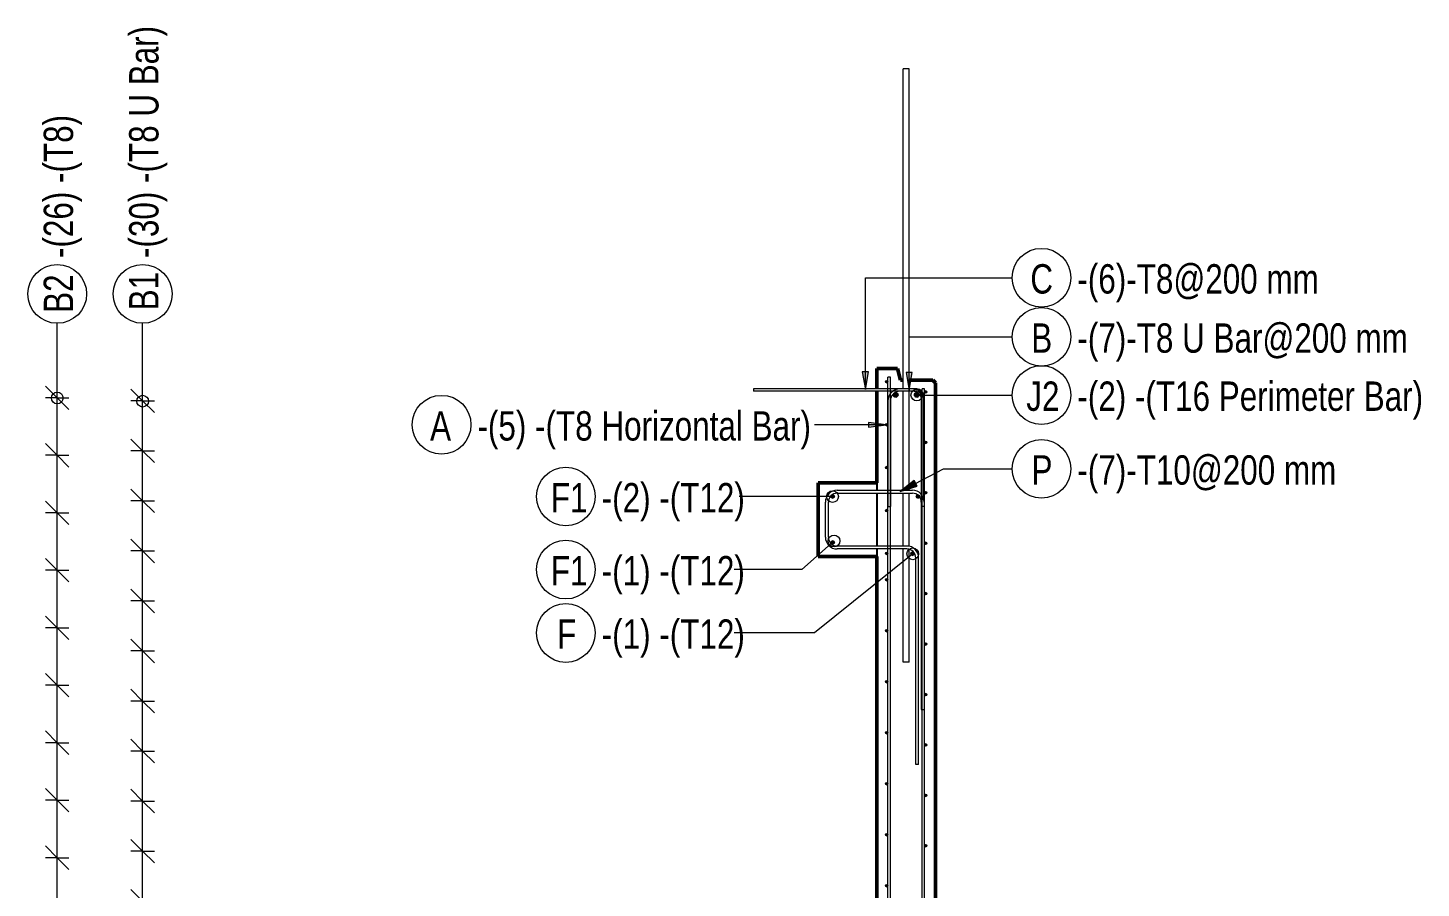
# Model space of a CAD drawing. Header units: millimetres. Extents: x 12473 to 23610, y -3081 to 6044.
# Drawn here: x 18561 to 23305, y 1930 to 4860 of the extents above; entities that cross this region are included whole.
import ezdxf

# ---------------------------------------------------------------- set-up
doc = ezdxf.new("R2010")
doc.units = ezdxf.units.MM
for name, color, linetype, lineweight in [('A-ANNO-DIMS', 211, 'Continuous', 9), ('A-ANNO-DIMS-40', 211, 'Continuous', 9), ('A-WALL', 113, 'Continuous', 25), ('S-BEAM', 12, 'Continuous', 18), ('S-RBAR', 171, 'Continuous', 18), ('S-RBAR-IDEN', 171, 'Continuous', 9)]:
    doc.layers.add(name, color=color, linetype=linetype, lineweight=lineweight)
doc.styles.add('Nirmala UI Semilight', font='NirmalaS.ttf', dxfattribs={"width": 0.8, "height": 100})
doc.dimstyles.new('Arrow_Filled_-_2_5_NI_UI', dxfattribs={"dimscale": 304.8, "dimtxt": 104.736395, "dimasz": 0.262467, "dimexe": 0.131234, "dimexo": 0.0625, "dimgap": 0.131234, "dimtad": 1, "dimdec": 0, "dimzin": 0, "dimdsep": 46, "dimtxsty": 'Nirmala UI Semilight', "dimblk1": 'OBLIQUE', "dimblk2": 'OBLIQUE', "dimsah": 1, "dimcen": 0.09, "dimazin": 0, "dimtfac": 1, "dimtdec": 4, "dimtix": 1, "dimtmove": 0, "dimatfit": 3, "dimfxl": 0.131234, "dimfxlon": 1, "dimtvp": 1, "dimtolj": 1, "dimtzin": 0, "dimarcsym": 2})

# ---------------------------------------------------------------- blocks, each defined once
blk = doc.blocks.new('DIMBLOCK98-Elevation Front 1')
at = {"layer": 'A-ANNO-DIMS-40'}
for p, q in [((18660.9, 2033.6), (18620.9, 2073.6)), ((18660.9, 2033.6), (18620.9, 2033.6)), ((18660.9, 1837.8), (18660.9, 2033.6)), ((18660.9, 2033.6), (18700.9, 1993.6)), ((18660.9, 2033.6), (18700.9, 2033.6)), ((18660.9, 1837.8), (18620.9, 1877.8)), ((18660.9, 1837.8), (18620.9, 1837.8)), ((18660.9, 1837.8), (18700.9, 1797.8)), ((18660.9, 1837.8), (18700.9, 1837.8))]:
    blk.add_line(p, q, dxfattribs=at)
blk = doc.blocks.new('_Oblique')
at = {"color": 0, "linetype": 'ByBlock', "lineweight": -2}
blk.add_line((-0.5, -0.5), (0.5, 0.5), dxfattribs=at)
blk = doc.blocks.new('DIMBLOCK99-Elevation Front 1')
at = {"layer": 'A-ANNO-DIMS-40'}
for p, q in [((18660.9, 2229.4), (18620.9, 2269.4)), ((18660.9, 2229.4), (18620.9, 2229.4)), ((18660.9, 2033.6), (18660.9, 2229.4)), ((18660.9, 2229.4), (18700.9, 2189.4)), ((18660.9, 2229.4), (18700.9, 2229.4)), ((18660.9, 2033.6), (18620.9, 2073.6)), ((18660.9, 2033.6), (18620.9, 2033.6)), ((18660.9, 2033.6), (18700.9, 1993.6)), ((18660.9, 2033.6), (18700.9, 2033.6))]:
    blk.add_line(p, q, dxfattribs=at)
blk = doc.blocks.new('DIMBLOCK100-Elevation Front 1')
at = {"layer": 'A-ANNO-DIMS-40'}
for p, q in [((18660.9, 2425.2), (18620.9, 2465.2)), ((18660.9, 2425.2), (18620.9, 2425.2)), ((18660.9, 2229.4), (18660.9, 2425.2)), ((18660.9, 2425.2), (18700.9, 2385.2)), ((18660.9, 2425.2), (18700.9, 2425.2)), ((18660.9, 2229.4), (18620.9, 2269.4)), ((18660.9, 2229.4), (18620.9, 2229.4)), ((18660.9, 2229.4), (18700.9, 2189.4)), ((18660.9, 2229.4), (18700.9, 2229.4))]:
    blk.add_line(p, q, dxfattribs=at)
blk = doc.blocks.new('DIMBLOCK101-Elevation Front 1')
at = {"layer": 'A-ANNO-DIMS-40'}
for p, q in [((18660.9, 2621), (18620.9, 2661)), ((18660.9, 2621), (18620.9, 2621)), ((18660.9, 2425.2), (18660.9, 2621)), ((18660.9, 2621), (18700.9, 2581)), ((18660.9, 2621), (18700.9, 2621)), ((18660.9, 2425.2), (18620.9, 2465.2)), ((18660.9, 2425.2), (18620.9, 2425.2)), ((18660.9, 2425.2), (18700.9, 2385.2)), ((18660.9, 2425.2), (18700.9, 2425.2))]:
    blk.add_line(p, q, dxfattribs=at)
blk = doc.blocks.new('DIMBLOCK102-Elevation Front 1')
at = {"layer": 'A-ANNO-DIMS-40'}
for p, q in [((18660.9, 2816.8), (18620.9, 2856.8)), ((18660.9, 2816.8), (18620.9, 2816.8)), ((18660.9, 2621), (18660.9, 2816.8)), ((18660.9, 2816.8), (18700.9, 2776.8)), ((18660.9, 2816.8), (18700.9, 2816.8)), ((18660.9, 2621), (18620.9, 2661)), ((18660.9, 2621), (18620.9, 2621)), ((18660.9, 2621), (18700.9, 2581)), ((18660.9, 2621), (18700.9, 2621))]:
    blk.add_line(p, q, dxfattribs=at)
blk = doc.blocks.new('DIMBLOCK103-Elevation Front 1')
at = {"layer": 'A-ANNO-DIMS-40'}
for p, q in [((18660.9, 3012.6), (18620.9, 3052.6)), ((18660.9, 3012.6), (18620.9, 3012.6)), ((18660.9, 2816.8), (18660.9, 3012.6)), ((18660.9, 3012.6), (18700.9, 2972.6)), ((18660.9, 3012.6), (18700.9, 3012.6)), ((18660.9, 2816.8), (18620.9, 2856.8)), ((18660.9, 2816.8), (18620.9, 2816.8)), ((18660.9, 2816.8), (18700.9, 2776.8)), ((18660.9, 2816.8), (18700.9, 2816.8))]:
    blk.add_line(p, q, dxfattribs=at)
blk = doc.blocks.new('DIMBLOCK104-Elevation Front 1')
at = {"layer": 'A-ANNO-DIMS-40'}
for p, q in [((18660.9, 3208.4), (18620.9, 3248.4)), ((18660.9, 3208.4), (18620.9, 3208.4)), ((18660.9, 3012.6), (18660.9, 3208.4)), ((18660.9, 3208.4), (18700.9, 3168.4)), ((18660.9, 3208.4), (18700.9, 3208.4)), ((18660.9, 3012.6), (18620.9, 3052.6)), ((18660.9, 3012.6), (18620.9, 3012.6)), ((18660.9, 3012.6), (18700.9, 2972.6)), ((18660.9, 3012.6), (18700.9, 3012.6))]:
    blk.add_line(p, q, dxfattribs=at)
blk = doc.blocks.new('DIMBLOCK105-Elevation Front 1')
at = {"layer": 'A-ANNO-DIMS-40'}
for p, q in [((18660.9, 3404.2), (18620.9, 3444.2)), ((18660.9, 3404.2), (18620.9, 3404.2)), ((18660.9, 3208.4), (18660.9, 3404.2)), ((18660.9, 3404.2), (18700.9, 3364.2)), ((18660.9, 3404.2), (18700.9, 3404.2)), ((18660.9, 3208.4), (18620.9, 3248.4)), ((18660.9, 3208.4), (18620.9, 3208.4)), ((18660.9, 3208.4), (18700.9, 3168.4)), ((18660.9, 3208.4), (18700.9, 3208.4))]:
    blk.add_line(p, q, dxfattribs=at)
blk = doc.blocks.new('DIMBLOCK106-Elevation Front 1')
at = {"layer": 'A-ANNO-DIMS-40'}
for p, q in [((18660.9, 3600), (18620.9, 3640)), ((18660.9, 3600), (18620.9, 3600)), ((18660.9, 3404.2), (18660.9, 3600)), ((18660.9, 3600), (18700.9, 3560)), ((18660.9, 3600), (18700.9, 3600)), ((18660.9, 3404.2), (18620.9, 3444.2)), ((18660.9, 3404.2), (18620.9, 3404.2)), ((18660.9, 3404.2), (18700.9, 3364.2)), ((18660.9, 3404.2), (18700.9, 3404.2))]:
    blk.add_line(p, q, dxfattribs=at)
blk = doc.blocks.new('DIMBLOCK107-Elevation Front 1')
at = {"layer": 'A-ANNO-DIMS-40'}
for p, q in [((18660.9, 3600), (18620.9, 3640)), ((18660.9, 3600), (18620.9, 3600)), ((18660.9, -1295), (18660.9, 3600)), ((18660.9, 3404.2), (18660.9, 3600)), ((18660.9, 3600), (18700.9, 3560)), ((18660.9, 3600), (18700.9, 3600)), ((18660.9, 3404.2), (18620.9, 3444.2)), ((18660.9, 3404.2), (18620.9, 3404.2)), ((18660.9, 3208.4), (18660.9, 3404.2)), ((18660.9, 3404.2), (18700.9, 3364.2)), ((18660.9, 3404.2), (18700.9, 3404.2)), ((18660.9, 3208.4), (18620.9, 3248.4)), ((18660.9, 3208.4), (18620.9, 3208.4)), ((18660.9, 3012.6), (18660.9, 3208.4)), ((18660.9, 3208.4), (18700.9, 3168.4)), ((18660.9, 3208.4), (18700.9, 3208.4)), ((18660.9, 3012.6), (18620.9, 3052.6)), ((18660.9, 3012.6), (18620.9, 3012.6)), ((18660.9, 2816.8), (18660.9, 3012.6)), ((18660.9, 3012.6), (18700.9, 2972.6)), ((18660.9, 3012.6), (18700.9, 3012.6)), ((18660.9, 2816.8), (18620.9, 2856.8)), ((18660.9, 2816.8), (18620.9, 2816.8)), ((18660.9, 2621), (18660.9, 2816.8)), ((18660.9, 2816.8), (18700.9, 2776.8)), ((18660.9, 2816.8), (18700.9, 2816.8)), ((18660.9, 2621), (18620.9, 2661)), ((18660.9, 2621), (18620.9, 2621)), ((18660.9, 2425.2), (18660.9, 2621)), ((18660.9, 2621), (18700.9, 2581)), ((18660.9, 2621), (18700.9, 2621)), ((18660.9, 2425.2), (18620.9, 2465.2)), ((18660.9, 2425.2), (18620.9, 2425.2)), ((18660.9, 2229.4), (18660.9, 2425.2)), ((18660.9, 2425.2), (18700.9, 2385.2)), ((18660.9, 2425.2), (18700.9, 2425.2)), ((18660.9, 2229.4), (18620.9, 2269.4)), ((18660.9, 2229.4), (18620.9, 2229.4)), ((18660.9, 2033.6), (18660.9, 2229.4)), ((18660.9, 2229.4), (18700.9, 2189.4)), ((18660.9, 2229.4), (18700.9, 2229.4)), ((18660.9, 2033.6), (18620.9, 2073.6)), ((18660.9, 2033.6), (18620.9, 2033.6)), ((18660.9, 1837.8), (18660.9, 2033.6)), ((18660.9, 2033.6), (18700.9, 1993.6)), ((18660.9, 2033.6), (18700.9, 2033.6)), ((18660.9, 1837.8), (18620.9, 1877.8)), ((18660.9, 1837.8), (18620.9, 1837.8)), ((18660.9, 1642), (18660.9, 1837.8)), ((18660.9, 1837.8), (18700.9, 1797.8)), ((18660.9, 1837.8), (18700.9, 1837.8)), ((18660.9, 1642), (18620.9, 1682)), ((18660.9, 1642), (18620.9, 1642)), ((18660.9, 1446.2), (18660.9, 1642)), ((18660.9, 1642), (18700.9, 1602)), ((18660.9, 1642), (18700.9, 1642)), ((18660.9, 1446.2), (18620.9, 1486.2)), ((18660.9, 1446.2), (18620.9, 1446.2)), ((18660.9, 1250.4), (18660.9, 1446.2)), ((18660.9, 1446.2), (18700.9, 1406.2)), ((18660.9, 1446.2), (18700.9, 1446.2)), ((18660.9, 1250.4), (18620.9, 1290.4)), ((18660.9, 1250.4), (18620.9, 1250.4)), ((18660.9, 1054.6), (18660.9, 1250.4)), ((18660.9, 1250.4), (18700.9, 1210.4)), ((18660.9, 1250.4), (18700.9, 1250.4)), ((18660.9, 1054.6), (18620.9, 1094.6)), ((18660.9, 1054.6), (18620.9, 1054.6)), ((18660.9, 858.8), (18660.9, 1054.6)), ((18660.9, 1054.6), (18700.9, 1014.6)), ((18660.9, 1054.6), (18700.9, 1054.6)), ((18660.9, 858.8), (18620.9, 898.8)), ((18660.9, 858.8), (18620.9, 858.8)), ((18660.9, 663), (18660.9, 858.8)), ((18660.9, 858.8), (18700.9, 818.8)), ((18660.9, 858.8), (18700.9, 858.8)), ((18660.9, 663), (18620.9, 703)), ((18660.9, 663), (18620.9, 663)), ((18660.9, 467.2), (18660.9, 663)), ((18660.9, 663), (18700.9, 623)), ((18660.9, 663), (18700.9, 663)), ((18660.9, 467.2), (18620.9, 507.2)), ((18660.9, 467.2), (18620.9, 467.2)), ((18660.9, 271.4), (18660.9, 467.2)), ((18660.9, 467.2), (18700.9, 427.2)), ((18660.9, 467.2), (18700.9, 467.2)), ((18660.9, 271.4), (18620.9, 311.4)), ((18660.9, 271.4), (18620.9, 271.4)), ((18660.9, 75.6), (18660.9, 271.4)), ((18660.9, 271.4), (18700.9, 231.4)), ((18660.9, 271.4), (18700.9, 271.4)), ((18660.9, 75.6), (18620.9, 115.6)), ((18660.9, 75.6), (18620.9, 75.6)), ((18660.9, -120.2), (18660.9, 75.6)), ((18660.9, 75.6), (18700.9, 35.6)), ((18660.9, 75.6), (18700.9, 75.6)), ((18660.9, -120.2), (18620.9, -80.2)), ((18660.9, -120.2), (18620.9, -120.2)), ((18660.9, -316), (18660.9, -120.2)), ((18660.9, -120.2), (18700.9, -160.2)), ((18660.9, -120.2), (18700.9, -120.2)), ((18660.9, -316), (18620.9, -276)), ((18660.9, -316), (18620.9, -316)), ((18660.9, -511.8), (18660.9, -316)), ((18660.9, -316), (18700.9, -356)), ((18660.9, -316), (18700.9, -316)), ((18660.9, -511.8), (18620.9, -471.8)), ((18660.9, -511.8), (18620.9, -511.8)), ((18660.9, -707.6), (18660.9, -511.8)), ((18660.9, -511.8), (18700.9, -551.8)), ((18660.9, -511.8), (18700.9, -511.8)), ((18660.9, -707.6), (18620.9, -667.6)), ((18660.9, -707.6), (18620.9, -707.6)), ((18660.9, -903.4), (18660.9, -707.6)), ((18660.9, -707.6), (18700.9, -747.6)), ((18660.9, -707.6), (18700.9, -707.6)), ((18660.9, -903.4), (18620.9, -863.4)), ((18660.9, -903.4), (18620.9, -903.4)), ((18660.9, -1099.2), (18660.9, -903.4)), ((18660.9, -903.4), (18700.9, -943.4)), ((18660.9, -903.4), (18700.9, -903.4)), ((18660.9, -1099.2), (18620.9, -1059.2)), ((18660.9, -1099.2), (18620.9, -1099.2)), ((18660.9, -1295), (18660.9, -1099.2)), ((18660.9, -1099.2), (18700.9, -1139.2)), ((18660.9, -1099.2), (18700.9, -1099.2)), ((18660.9, -1295), (18620.9, -1255)), ((18660.9, -1295), (18620.9, -1295)), ((18660.9, -1295), (18700.9, -1335)), ((18660.9, -1295), (18700.9, -1295))]:
    blk.add_line(p, q, dxfattribs=at)
blk = doc.blocks.new('_None')
blk = doc.blocks.new('M_Rebar Tag_rfa MARK - DOT 1 MM-794228-Elevation Front 1')
at = {"layer": 'S-RBAR-IDEN'}
blk.add_circle((18335.3, -2981), 100, dxfattribs=at)
blk = doc.blocks.new('DIMBLOCK127-Elevation Front 1')
at = {"layer": 'A-ANNO-DIMS-40'}
for p, q in [((18951.8, 2056.2), (18911.8, 2096.2)), ((18951.8, 2056.2), (18911.8, 2056.2)), ((18951.8, 1885.8), (18951.8, 2056.2)), ((18951.8, 2056.2), (18991.8, 2016.2)), ((18951.8, 2056.2), (18991.8, 2056.2)), ((18951.8, 1885.8), (18911.8, 1925.8)), ((18951.8, 1885.8), (18911.8, 1885.8)), ((18951.8, 1885.8), (18991.8, 1845.8)), ((18951.8, 1885.8), (18991.8, 1885.8))]:
    blk.add_line(p, q, dxfattribs=at)
blk = doc.blocks.new('DIMBLOCK128-Elevation Front 1')
at = {"layer": 'A-ANNO-DIMS-40'}
for p, q in [((18951.8, 2226.6), (18911.8, 2266.6)), ((18951.8, 2226.6), (18911.8, 2226.6)), ((18951.8, 2056.2), (18951.8, 2226.6)), ((18951.8, 2226.6), (18991.8, 2186.6)), ((18951.8, 2226.6), (18991.8, 2226.6)), ((18951.8, 2056.2), (18911.8, 2096.2)), ((18951.8, 2056.2), (18911.8, 2056.2)), ((18951.8, 2056.2), (18991.8, 2016.2)), ((18951.8, 2056.2), (18991.8, 2056.2))]:
    blk.add_line(p, q, dxfattribs=at)
blk = doc.blocks.new('DIMBLOCK129-Elevation Front 1')
at = {"layer": 'A-ANNO-DIMS-40'}
for p, q in [((18951.8, 2397), (18911.8, 2437)), ((18951.8, 2397), (18911.8, 2397)), ((18951.8, 2226.6), (18951.8, 2397)), ((18951.8, 2397), (18991.8, 2357)), ((18951.8, 2397), (18991.8, 2397)), ((18951.8, 2226.6), (18911.8, 2266.6)), ((18951.8, 2226.6), (18911.8, 2226.6)), ((18951.8, 2226.6), (18991.8, 2186.6)), ((18951.8, 2226.6), (18991.8, 2226.6))]:
    blk.add_line(p, q, dxfattribs=at)
blk = doc.blocks.new('DIMBLOCK130-Elevation Front 1')
at = {"layer": 'A-ANNO-DIMS-40'}
for p, q in [((18951.8, 2567.3), (18911.8, 2607.3)), ((18951.8, 2567.3), (18911.8, 2567.3)), ((18951.8, 2397), (18951.8, 2567.3)), ((18951.8, 2567.3), (18991.8, 2527.3)), ((18951.8, 2567.3), (18991.8, 2567.3)), ((18951.8, 2397), (18911.8, 2437)), ((18951.8, 2397), (18911.8, 2397)), ((18951.8, 2397), (18991.8, 2357)), ((18951.8, 2397), (18991.8, 2397))]:
    blk.add_line(p, q, dxfattribs=at)
blk = doc.blocks.new('DIMBLOCK131-Elevation Front 1')
at = {"layer": 'A-ANNO-DIMS-40'}
for p, q in [((18951.8, 2737.7), (18911.8, 2777.7)), ((18951.8, 2737.7), (18911.8, 2737.7)), ((18951.8, 2567.3), (18951.8, 2737.7)), ((18951.8, 2737.7), (18991.8, 2697.7)), ((18951.8, 2737.7), (18991.8, 2737.7)), ((18951.8, 2567.3), (18911.8, 2607.3)), ((18951.8, 2567.3), (18911.8, 2567.3)), ((18951.8, 2567.3), (18991.8, 2527.3)), ((18951.8, 2567.3), (18991.8, 2567.3))]:
    blk.add_line(p, q, dxfattribs=at)
blk = doc.blocks.new('DIMBLOCK132-Elevation Front 1')
at = {"layer": 'A-ANNO-DIMS-40'}
for p, q in [((18951.8, 2908.1), (18911.8, 2948.1)), ((18951.8, 2908.1), (18911.8, 2908.1)), ((18951.8, 2737.7), (18951.8, 2908.1)), ((18951.8, 2908.1), (18991.8, 2868.1)), ((18951.8, 2908.1), (18991.8, 2908.1)), ((18951.8, 2737.7), (18911.8, 2777.7)), ((18951.8, 2737.7), (18911.8, 2737.7)), ((18951.8, 2737.7), (18991.8, 2697.7)), ((18951.8, 2737.7), (18991.8, 2737.7))]:
    blk.add_line(p, q, dxfattribs=at)
blk = doc.blocks.new('DIMBLOCK133-Elevation Front 1')
at = {"layer": 'A-ANNO-DIMS-40'}
for p, q in [((18951.8, 3078.4), (18911.8, 3118.4)), ((18951.8, 3078.4), (18911.8, 3078.4)), ((18951.8, 2908.1), (18951.8, 3078.4)), ((18951.8, 3078.4), (18991.8, 3038.4)), ((18951.8, 3078.4), (18991.8, 3078.4)), ((18951.8, 2908.1), (18911.8, 2948.1)), ((18951.8, 2908.1), (18911.8, 2908.1)), ((18951.8, 2908.1), (18991.8, 2868.1)), ((18951.8, 2908.1), (18991.8, 2908.1))]:
    blk.add_line(p, q, dxfattribs=at)
blk = doc.blocks.new('DIMBLOCK134-Elevation Front 1')
at = {"layer": 'A-ANNO-DIMS-40'}
for p, q in [((18951.8, 3248.8), (18911.8, 3288.8)), ((18951.8, 3248.8), (18911.8, 3248.8)), ((18951.8, 3078.4), (18951.8, 3248.8)), ((18951.8, 3248.8), (18991.8, 3208.8)), ((18951.8, 3248.8), (18991.8, 3248.8)), ((18951.8, 3078.4), (18911.8, 3118.4)), ((18951.8, 3078.4), (18911.8, 3078.4)), ((18951.8, 3078.4), (18991.8, 3038.4)), ((18951.8, 3078.4), (18991.8, 3078.4))]:
    blk.add_line(p, q, dxfattribs=at)
blk = doc.blocks.new('DIMBLOCK135-Elevation Front 1')
at = {"layer": 'A-ANNO-DIMS-40'}
for p, q in [((18951.8, 3419.2), (18911.8, 3459.2)), ((18951.8, 3419.2), (18911.8, 3419.2)), ((18951.8, 3248.8), (18951.8, 3419.2)), ((18951.8, 3419.2), (18991.8, 3379.2)), ((18951.8, 3419.2), (18991.8, 3419.2)), ((18951.8, 3248.8), (18911.8, 3288.8)), ((18951.8, 3248.8), (18911.8, 3248.8)), ((18951.8, 3248.8), (18991.8, 3208.8)), ((18951.8, 3248.8), (18991.8, 3248.8))]:
    blk.add_line(p, q, dxfattribs=at)
blk = doc.blocks.new('DIMBLOCK136-Elevation Front 1')
at = {"layer": 'A-ANNO-DIMS-40'}
for p, q in [((18951.8, 3589.6), (18911.8, 3629.6)), ((18951.8, 3589.6), (18911.8, 3589.6)), ((18951.8, 3419.2), (18951.8, 3589.6)), ((18951.8, 3589.6), (18991.8, 3549.6)), ((18951.8, 3589.6), (18991.8, 3589.6)), ((18951.8, 3419.2), (18911.8, 3459.2)), ((18951.8, 3419.2), (18911.8, 3419.2)), ((18951.8, 3419.2), (18991.8, 3379.2)), ((18951.8, 3419.2), (18991.8, 3419.2))]:
    blk.add_line(p, q, dxfattribs=at)
blk = doc.blocks.new('DIMBLOCK137-Elevation Front 1')
at = {"layer": 'A-ANNO-DIMS-40'}
for p, q in [((18951.8, 3589.6), (18911.8, 3629.6)), ((18951.8, 3589.6), (18911.8, 3589.6)), ((18951.8, -1351.2), (18951.8, 3589.6)), ((18951.8, 3419.2), (18951.8, 3589.6)), ((18951.8, 3589.6), (18991.8, 3549.6)), ((18951.8, 3589.6), (18991.8, 3589.6)), ((18951.8, 3419.2), (18911.8, 3459.2)), ((18951.8, 3419.2), (18911.8, 3419.2)), ((18951.8, 3248.8), (18951.8, 3419.2)), ((18951.8, 3419.2), (18991.8, 3379.2)), ((18951.8, 3419.2), (18991.8, 3419.2)), ((18951.8, 3248.8), (18911.8, 3288.8)), ((18951.8, 3248.8), (18911.8, 3248.8)), ((18951.8, 3078.4), (18951.8, 3248.8)), ((18951.8, 3248.8), (18991.8, 3208.8)), ((18951.8, 3248.8), (18991.8, 3248.8)), ((18951.8, 3078.4), (18911.8, 3118.4)), ((18951.8, 3078.4), (18911.8, 3078.4)), ((18951.8, 2908.1), (18951.8, 3078.4)), ((18951.8, 3078.4), (18991.8, 3038.4)), ((18951.8, 3078.4), (18991.8, 3078.4)), ((18951.8, 2908.1), (18911.8, 2948.1)), ((18951.8, 2908.1), (18911.8, 2908.1)), ((18951.8, 2737.7), (18951.8, 2908.1)), ((18951.8, 2908.1), (18991.8, 2868.1)), ((18951.8, 2908.1), (18991.8, 2908.1)), ((18951.8, 2737.7), (18911.8, 2777.7)), ((18951.8, 2737.7), (18911.8, 2737.7)), ((18951.8, 2567.3), (18951.8, 2737.7)), ((18951.8, 2737.7), (18991.8, 2697.7)), ((18951.8, 2737.7), (18991.8, 2737.7)), ((18951.8, 2567.3), (18911.8, 2607.3)), ((18951.8, 2567.3), (18911.8, 2567.3)), ((18951.8, 2397), (18951.8, 2567.3)), ((18951.8, 2567.3), (18991.8, 2527.3)), ((18951.8, 2567.3), (18991.8, 2567.3)), ((18951.8, 2397), (18911.8, 2437)), ((18951.8, 2397), (18911.8, 2397)), ((18951.8, 2226.6), (18951.8, 2397)), ((18951.8, 2397), (18991.8, 2357)), ((18951.8, 2397), (18991.8, 2397)), ((18951.8, 2226.6), (18911.8, 2266.6)), ((18951.8, 2226.6), (18911.8, 2226.6)), ((18951.8, 2056.2), (18951.8, 2226.6)), ((18951.8, 2226.6), (18991.8, 2186.6)), ((18951.8, 2226.6), (18991.8, 2226.6)), ((18951.8, 2056.2), (18911.8, 2096.2)), ((18951.8, 2056.2), (18911.8, 2056.2)), ((18951.8, 1885.8), (18951.8, 2056.2)), ((18951.8, 2056.2), (18991.8, 2016.2)), ((18951.8, 2056.2), (18991.8, 2056.2)), ((18951.8, 1885.8), (18911.8, 1925.8)), ((18951.8, 1885.8), (18911.8, 1885.8)), ((18951.8, 1715.5), (18951.8, 1885.8)), ((18951.8, 1885.8), (18991.8, 1845.8)), ((18951.8, 1885.8), (18991.8, 1885.8)), ((18951.8, 1715.5), (18911.8, 1755.5)), ((18951.8, 1715.5), (18911.8, 1715.5)), ((18951.8, 1545.1), (18951.8, 1715.5)), ((18951.8, 1715.5), (18991.8, 1675.5)), ((18951.8, 1715.5), (18991.8, 1715.5)), ((18951.8, 1545.1), (18911.8, 1585.1)), ((18951.8, 1545.1), (18911.8, 1545.1)), ((18951.8, 1374.7), (18951.8, 1545.1)), ((18951.8, 1545.1), (18991.8, 1505.1)), ((18951.8, 1545.1), (18991.8, 1545.1)), ((18951.8, 1374.7), (18911.8, 1414.7)), ((18951.8, 1374.7), (18911.8, 1374.7)), ((18951.8, 1204.4), (18951.8, 1374.7)), ((18951.8, 1374.7), (18991.8, 1334.7)), ((18951.8, 1374.7), (18991.8, 1374.7)), ((18951.8, 1204.4), (18911.8, 1244.4)), ((18951.8, 1204.4), (18911.8, 1204.4)), ((18951.8, 1034), (18951.8, 1204.4)), ((18951.8, 1204.4), (18991.8, 1164.4)), ((18951.8, 1204.4), (18991.8, 1204.4)), ((18951.8, 1034), (18911.8, 1074)), ((18951.8, 1034), (18911.8, 1034)), ((18951.8, 863.6), (18951.8, 1034)), ((18951.8, 1034), (18991.8, 994)), ((18951.8, 1034), (18991.8, 1034)), ((18951.8, 863.6), (18911.8, 903.6)), ((18951.8, 863.6), (18911.8, 863.6)), ((18951.8, 693.2), (18951.8, 863.6)), ((18951.8, 863.6), (18991.8, 823.6)), ((18951.8, 863.6), (18991.8, 863.6)), ((18951.8, 693.2), (18911.8, 733.2)), ((18951.8, 693.2), (18911.8, 693.2)), ((18951.8, 522.9), (18951.8, 693.2)), ((18951.8, 693.2), (18991.8, 653.2)), ((18951.8, 693.2), (18991.8, 693.2)), ((18951.8, 522.9), (18911.8, 562.9)), ((18951.8, 522.9), (18911.8, 522.9)), ((18951.8, 352.5), (18951.8, 522.9)), ((18951.8, 522.9), (18991.8, 482.9)), ((18951.8, 522.9), (18991.8, 522.9)), ((18951.8, 352.5), (18911.8, 392.5)), ((18951.8, 352.5), (18911.8, 352.5)), ((18951.8, 182.1), (18951.8, 352.5)), ((18951.8, 352.5), (18991.8, 312.5)), ((18951.8, 352.5), (18991.8, 352.5)), ((18951.8, 182.1), (18911.8, 222.1)), ((18951.8, 182.1), (18911.8, 182.1)), ((18951.8, 11.8), (18951.8, 182.1)), ((18951.8, 182.1), (18991.8, 142.1)), ((18951.8, 182.1), (18991.8, 182.1)), ((18951.8, 11.8), (18911.8, 51.8)), ((18951.8, 11.8), (18911.8, 11.8)), ((18951.8, -158.6), (18951.8, 11.8)), ((18951.8, 11.8), (18991.8, -28.2)), ((18951.8, 11.8), (18991.8, 11.8)), ((18951.8, -158.6), (18911.8, -118.6)), ((18951.8, -158.6), (18911.8, -158.6)), ((18951.8, -329), (18951.8, -158.6)), ((18951.8, -158.6), (18991.8, -198.6)), ((18951.8, -158.6), (18991.8, -158.6)), ((18951.8, -329), (18911.8, -289)), ((18951.8, -329), (18911.8, -329)), ((18951.8, -499.4), (18951.8, -329)), ((18951.8, -329), (18991.8, -369)), ((18951.8, -329), (18991.8, -329)), ((18951.8, -499.4), (18911.8, -459.4)), ((18951.8, -499.4), (18911.8, -499.4)), ((18951.8, -669.7), (18951.8, -499.4)), ((18951.8, -499.4), (18991.8, -539.4)), ((18951.8, -499.4), (18991.8, -499.4)), ((18951.8, -669.7), (18911.8, -629.7)), ((18951.8, -669.7), (18911.8, -669.7)), ((18951.8, -840.1), (18951.8, -669.7)), ((18951.8, -669.7), (18991.8, -709.7)), ((18951.8, -669.7), (18991.8, -669.7)), ((18951.8, -840.1), (18911.8, -800.1)), ((18951.8, -840.1), (18911.8, -840.1)), ((18951.8, -1010.5), (18951.8, -840.1)), ((18951.8, -840.1), (18991.8, -880.1)), ((18951.8, -840.1), (18991.8, -840.1)), ((18951.8, -1010.5), (18911.8, -970.5)), ((18951.8, -1010.5), (18911.8, -1010.5)), ((18951.8, -1180.8), (18951.8, -1010.5)), ((18951.8, -1010.5), (18991.8, -1050.5)), ((18951.8, -1010.5), (18991.8, -1010.5)), ((18951.8, -1180.8), (18911.8, -1140.8)), ((18951.8, -1180.8), (18911.8, -1180.8)), ((18951.8, -1351.2), (18951.8, -1180.8)), ((18951.8, -1180.8), (18991.8, -1220.8)), ((18951.8, -1180.8), (18991.8, -1180.8)), ((18951.8, -1351.2), (18911.8, -1311.2)), ((18951.8, -1351.2), (18911.8, -1351.2)), ((18951.8, -1351.2), (18991.8, -1391.2)), ((18951.8, -1351.2), (18991.8, -1351.2))]:
    blk.add_line(p, q, dxfattribs=at)
blk = doc.blocks.new('M_Rebar Tag_rfa Dimension - ARROW-793927-Elevation Right 1')
at = {"layer": 'S-RBAR-IDEN'}
blk.add_circle((13474.4, 4008.8), 100, dxfattribs=at)
blk = doc.blocks.new('M_Rebar Tag_rfa MARK - DOT 1 MM-794228-Elevation Right 1')
at = {"layer": 'S-RBAR-IDEN'}
blk.add_circle((13474.4, 3609.3), 100, dxfattribs=at)
blk = doc.blocks.new('M_Rebar Tag_rfa MARK - ARROW-794226-Elevation Right 1')
at = {"layer": 'S-RBAR-IDEN'}
blk.add_circle((11432, 3508.2), 100, dxfattribs=at)

msp = doc.modelspace()

# ---------------------------------------------------------------- hatches: boundary and pattern name
at = {"layer": 'S-RBAR'}
for points in [[(21485.4, 3650.3), (21489.4, 3654.3), (21485.4, 3658.3), (21481.4, 3654.3)], [(21518, 3601.9), (21523.5, 3609.5), (21518, 3617.1), (21509.1, 3614.2), (21509.1, 3604.8)], [(21589.8, 3601.9), (21595.4, 3609.5), (21589.8, 3617.1), (21580.9, 3614.2), (21580.9, 3604.8)], [(21617.4, 3616), (21621.4, 3620), (21617.4, 3624), (21613.4, 3620)], [(21485.4, 3504.2), (21489.4, 3508.2), (21485.4, 3512.2), (21481.4, 3508.2)], [(21617.4, 3444.2), (21621.4, 3448.2), (21617.4, 3452.2), (21613.4, 3448.2)], [(21485.4, 3358.1), (21489.4, 3362.1), (21485.4, 3366.1), (21481.4, 3362.1)], [(21617.4, 3272.5), (21621.4, 3276.5), (21617.4, 3280.5), (21613.4, 3276.5)], [(21300.8, 3257.7), (21306.8, 3263.7), (21300.8, 3269.7), (21294.8, 3263.7)], [(21591.4, 3257.7), (21597.4, 3263.7), (21591.4, 3269.7), (21585.4, 3263.7)], [(21485.4, 3212), (21489.4, 3216), (21485.4, 3220), (21481.4, 3216)], [(21300.8, 3101.1), (21306.8, 3107.1), (21300.8, 3113.1), (21294.8, 3107.1)], [(21617.4, 3100.7), (21621.4, 3104.7), (21617.4, 3108.7), (21613.4, 3104.7)], [(21485.4, 3065.9), (21489.4, 3069.9), (21485.4, 3073.9), (21481.4, 3069.9)], [(21573.1, 3062.8), (21579.1, 3068.8), (21573.1, 3074.8), (21567.1, 3068.8)], [(21485.4, 2976.1), (21489.4, 2980.1), (21485.4, 2984.1), (21481.4, 2980.1)], [(21617.4, 2929), (21621.4, 2933), (21617.4, 2937), (21613.4, 2933)], [(21485.4, 2802.5), (21489.4, 2806.5), (21485.4, 2810.5), (21481.4, 2806.5)], [(21617.4, 2757.2), (21621.4, 2761.2), (21617.4, 2765.2), (21613.4, 2761.2)], [(21485.4, 2628.8), (21489.4, 2632.8), (21485.4, 2636.8), (21481.4, 2632.8)], [(21617.4, 2585.4), (21621.4, 2589.4), (21617.4, 2593.4), (21613.4, 2589.4)], [(21485.4, 2455.2), (21489.4, 2459.2), (21485.4, 2463.2), (21481.4, 2459.2)], [(21617.4, 2413.7), (21621.4, 2417.7), (21617.4, 2421.7), (21613.4, 2417.7)], [(21485.4, 2281.5), (21489.4, 2285.5), (21485.4, 2289.5), (21481.4, 2285.5)], [(21617.4, 2241.9), (21621.4, 2245.9), (21617.4, 2249.9), (21613.4, 2245.9)], [(21485.4, 2107.9), (21489.4, 2111.9), (21485.4, 2115.9), (21481.4, 2111.9)], [(21617.4, 2070.2), (21621.4, 2074.2), (21617.4, 2078.2), (21613.4, 2074.2)], [(21485.4, 1934.2), (21489.4, 1938.2), (21485.4, 1942.2), (21481.4, 1938.2)]]:
    msp.add_hatch(color=256, dxfattribs=at).paths.add_polyline_path(points)
h = msp.add_hatch(color=256, dxfattribs=at)
edge = h.paths.add_edge_path()
edge.add_arc((21485.4, 3654.3), 4, 0, 360)
h = msp.add_hatch(color=256, dxfattribs=at)
edge = h.paths.add_edge_path()
edge.add_arc((21515.5, 3609.5), 8, 0, 360)
h = msp.add_hatch(color=256, dxfattribs=at)
edge = h.paths.add_edge_path()
edge.add_arc((21587.4, 3609.5), 8, 0, 360)
h = msp.add_hatch(color=256, dxfattribs=at)
edge = h.paths.add_edge_path()
edge.add_arc((21617.4, 3620), 4, 0, 360)
h = msp.add_hatch(color=256, dxfattribs=at)
edge = h.paths.add_edge_path()
edge.add_arc((21485.4, 3508.2), 4, 0, 360)
h = msp.add_hatch(color=256, dxfattribs=at)
edge = h.paths.add_edge_path()
edge.add_arc((21617.4, 3448.2), 4, 0, 360)
h = msp.add_hatch(color=256, dxfattribs=at)
edge = h.paths.add_edge_path()
edge.add_arc((21485.4, 3362.1), 4, 0, 360)
h = msp.add_hatch(color=256, dxfattribs=at)
edge = h.paths.add_edge_path()
edge.add_arc((21617.4, 3276.5), 4, 0, 360)
h = msp.add_hatch(color=256, dxfattribs=at)
edge = h.paths.add_edge_path()
edge.add_arc((21300.8, 3263.7), 6, 0, 360)
h = msp.add_hatch(color=256, dxfattribs=at)
edge = h.paths.add_edge_path()
edge.add_arc((21591.4, 3263.7), 6, 0, 360)
h = msp.add_hatch(color=256, dxfattribs=at)
edge = h.paths.add_edge_path()
edge.add_arc((21485.4, 3216), 4, 0, 360)
h = msp.add_hatch(color=256, dxfattribs=at)
edge = h.paths.add_edge_path()
edge.add_arc((21300.8, 3107.1), 6, 0, 360)
h = msp.add_hatch(color=256, dxfattribs=at)
edge = h.paths.add_edge_path()
edge.add_arc((21617.4, 3104.7), 4, 0, 360)
h = msp.add_hatch(color=256, dxfattribs=at)
edge = h.paths.add_edge_path()
edge.add_arc((21485.4, 3069.9), 4, 0, 360)
h = msp.add_hatch(color=256, dxfattribs=at)
edge = h.paths.add_edge_path()
edge.add_arc((21573.1, 3068.8), 6, 0, 360)
h = msp.add_hatch(color=256, dxfattribs=at)
edge = h.paths.add_edge_path()
edge.add_arc((21485.4, 2980.1), 4, 0, 360)
h = msp.add_hatch(color=256, dxfattribs=at)
edge = h.paths.add_edge_path()
edge.add_arc((21617.4, 2933), 4, 0, 360)
h = msp.add_hatch(color=256, dxfattribs=at)
edge = h.paths.add_edge_path()
edge.add_arc((21485.4, 2806.5), 4, 0, 360)
h = msp.add_hatch(color=256, dxfattribs=at)
edge = h.paths.add_edge_path()
edge.add_arc((21617.4, 2761.2), 4, 0, 360)
h = msp.add_hatch(color=256, dxfattribs=at)
edge = h.paths.add_edge_path()
edge.add_arc((21485.4, 2632.8), 4, 0, 360)
h = msp.add_hatch(color=256, dxfattribs=at)
edge = h.paths.add_edge_path()
edge.add_arc((21617.4, 2589.4), 4, 0, 360)
h = msp.add_hatch(color=256, dxfattribs=at)
edge = h.paths.add_edge_path()
edge.add_arc((21485.4, 2459.2), 4, 0, 360)
h = msp.add_hatch(color=256, dxfattribs=at)
edge = h.paths.add_edge_path()
edge.add_arc((21617.4, 2417.7), 4, 0, 360)
h = msp.add_hatch(color=256, dxfattribs=at)
edge = h.paths.add_edge_path()
edge.add_arc((21485.4, 2285.5), 4, 0, 360)
h = msp.add_hatch(color=256, dxfattribs=at)
edge = h.paths.add_edge_path()
edge.add_arc((21617.4, 2245.9), 4, 0, 360)
h = msp.add_hatch(color=256, dxfattribs=at)
edge = h.paths.add_edge_path()
edge.add_arc((21485.4, 2111.9), 4, 0, 360)
h = msp.add_hatch(color=256, dxfattribs=at)
edge = h.paths.add_edge_path()
edge.add_arc((21617.4, 2074.2), 4, 0, 360)
h = msp.add_hatch(color=256, dxfattribs=at)
edge = h.paths.add_edge_path()
edge.add_arc((21485.4, 1938.2), 4, 0, 360)
at = {"layer": 'S-RBAR-IDEN'}
for points in [[(21412.6, 3628.5), (21423.2, 3688.5), (21402, 3688.5)], [(21561.4, 3625.8), (21572, 3685.8), (21550.8, 3685.8)], [(21483.6, 3508.2), (21423.6, 3516.1), (21423.6, 3500.3)], [(21530.8, 3280.6), (21588.9, 3299.1), (21579, 3317.8)]]:
    msp.add_hatch(color=256, dxfattribs=at).paths.add_polyline_path(points)

# ---------------------------------------------------------------- linework, layer by layer
at = {"layer": 'A-WALL', "lineweight": 50}
for p, q in [((21521.5, 3700), (21451.4, 3700)), ((21451.4, 3700), (21451.4, 3630)), ((21531.5, 3660), (21521.5, 3700)), ((21541.4, 3660), (21531.5, 3660)), ((21641.9, 3660), (21561.4, 3660)), ((21651.4, 3650.4), (21641.9, 3660)), ((21451.4, 3622), (21451.4, 3310)), ((21651.4, -1395), (21651.4, 3650.4)), ((21451.4, 3060), (21451.4, -1395))]:
    msp.add_line(p, q, dxfattribs=at)
at = {"layer": 'A-WALL'}
for p, q in [((21451.4, 3310), (21451.4, 3285)), ((21451.4, 3275), (21451.4, 3095)), ((21451.4, 3085), (21451.4, 3060))]:
    msp.add_line(p, q, dxfattribs=at)
at = {"layer": 'S-BEAM', "lineweight": 50}
for p, q in [((21451.4, 3310), (21251.4, 3310)), ((21251.4, 3310), (21251.4, 3060)), ((21251.4, 3060), (21451.4, 3060))]:
    msp.add_line(p, q, dxfattribs=at)
at = {"layer": 'S-BEAM'}
for p, q in [((21451.4, 3285), (21451.4, 3310)), ((21451.4, 3095), (21451.4, 3275)), ((21451.4, 3060), (21451.4, 3085))]:
    msp.add_line(p, q, dxfattribs=at)
at = {"layer": 'S-RBAR'}
for p, q in [((21561.4, 4720), (21541.4, 4720)), ((21541.4, 3630), (21541.4, 4720)), ((21561.4, 3630), (21561.4, 4720)), ((21485.4, 3658.3), (21481.4, 3654.3)), ((21481.4, 3654.3), (21485.4, 3650.3)), ((21489.4, 3654.3), (21485.4, 3658.3)), ((21485.4, 3650.3), (21489.4, 3654.3)), ((21497.4, 3670), (21489.4, 3670)), ((21489.4, -1365), (21489.4, 3670)), ((21497.4, -1365), (21497.4, 3670)), ((21587.4, 3630), (21031.4, 3630)), ((21031.4, 3630), (21031.4, 3622)), ((21587.4, 3622), (21031.4, 3622)), ((21518, 3617.1), (21509.1, 3614.2)), ((21509.1, 3614.2), (21509.1, 3604.8)), ((21523.5, 3609.5), (21518, 3617.1)), ((21518, 3601.9), (21523.5, 3609.5)), ((21573.4, 3630), (21529.4, 3630)), ((21573.4, 3622), (21529.4, 3622)), ((21541.4, 3285), (21541.4, 3622)), ((21561.4, 3285), (21561.4, 3622)), ((21589.8, 3617.1), (21580.9, 3614.2)), ((21580.9, 3614.2), (21580.9, 3604.8)), ((21595.4, 3609.5), (21589.8, 3617.1)), ((21589.8, 3601.9), (21595.4, 3609.5)), ((21603.4, 3254), (21603.4, 3606)), ((21613.4, 3630), (21605.4, 3630)), ((21605.4, -1365), (21605.4, 3630)), ((21611.4, 3254), (21611.4, 3606)), ((21613.4, -1365), (21613.4, 3630)), ((21617.4, 3624), (21613.4, 3620)), ((21613.4, 3620), (21617.4, 3616)), ((21621.4, 3620), (21617.4, 3624)), ((21617.4, 3616), (21621.4, 3620)), ((21489.4, 3590), (21489.4, 3230)), ((21497.4, 3590), (21497.4, 3230)), ((21509.1, 3604.8), (21518, 3601.9)), ((21580.9, 3604.8), (21589.8, 3601.9)), ((21605.4, 3230), (21605.4, 3590)), ((21613.4, 3230), (21613.4, 3590)), ((21485.4, 3512.2), (21481.4, 3508.2)), ((21489.4, 3508.2), (21485.4, 3512.2)), ((21481.4, 3508.2), (21485.4, 3504.2)), ((21485.4, 3504.2), (21489.4, 3508.2)), ((21617.4, 3452.2), (21613.4, 3448.2)), ((21613.4, 3448.2), (21617.4, 3444.2)), ((21621.4, 3448.2), (21617.4, 3452.2)), ((21617.4, 3444.2), (21621.4, 3448.2)), ((21485.4, 3366.1), (21481.4, 3362.1)), ((21481.4, 3362.1), (21485.4, 3358.1)), ((21489.4, 3362.1), (21485.4, 3366.1)), ((21485.4, 3358.1), (21489.4, 3362.1)), ((21316.4, 3285), (21572.8, 3285)), ((21316.4, 3275), (21572.8, 3275)), ((21541.4, 3095), (21541.4, 3275)), ((21561.4, 3094), (21561.4, 3275)), ((21617.4, 3280.5), (21613.4, 3276.5)), ((21613.4, 3276.5), (21617.4, 3272.5)), ((21621.4, 3276.5), (21617.4, 3280.5)), ((21617.4, 3272.5), (21621.4, 3276.5)), ((21276.4, 3125), (21276.4, 3245)), ((21286.4, 3125), (21286.4, 3245)), ((21300.8, 3269.7), (21294.8, 3263.7)), ((21294.8, 3263.7), (21300.8, 3257.7)), ((21306.8, 3263.7), (21300.8, 3269.7)), ((21300.8, 3257.7), (21306.8, 3263.7)), ((21489.4, 3230), (21497.4, 3230)), ((21591.4, 3269.7), (21585.4, 3263.7)), ((21585.4, 3263.7), (21591.4, 3257.7)), ((21597.4, 3263.7), (21591.4, 3269.7)), ((21591.4, 3257.7), (21597.4, 3263.7)), ((21602.8, 3245), (21602.8, 2538.8)), ((21611.4, 3254), (21603.4, 3254)), ((21613.4, 3230), (21605.4, 3230)), ((21612.8, 3245), (21612.8, 2538.8)), ((21485.4, 3220), (21481.4, 3216)), ((21481.4, 3216), (21485.4, 3212)), ((21489.4, 3216), (21485.4, 3220)), ((21485.4, 3212), (21489.4, 3216)), ((21300.8, 3113.1), (21294.8, 3107.1)), ((21294.8, 3107.1), (21300.8, 3101.1)), ((21306.8, 3107.1), (21300.8, 3113.1)), ((21300.8, 3101.1), (21306.8, 3107.1)), ((21553.8, 3095), (21316.4, 3095)), ((21553.8, 3085), (21316.4, 3085)), ((21541.4, 2700), (21541.4, 3085)), ((21561.4, 2700), (21561.4, 3084)), ((21617.4, 3108.7), (21613.4, 3104.7)), ((21613.4, 3104.7), (21617.4, 3100.7)), ((21621.4, 3104.7), (21617.4, 3108.7)), ((21617.4, 3100.7), (21621.4, 3104.7)), ((21485.4, 3073.9), (21481.4, 3069.9)), ((21481.4, 3069.9), (21485.4, 3065.9)), ((21489.4, 3069.9), (21485.4, 3073.9)), ((21485.4, 3065.9), (21489.4, 3069.9)), ((21573.1, 3074.8), (21567.1, 3068.8)), ((21567.1, 3068.8), (21573.1, 3062.8)), ((21579.1, 3068.8), (21573.1, 3074.8)), ((21573.1, 3062.8), (21579.1, 3068.8)), ((21583.8, 2350.8), (21583.8, 3055)), ((21593.8, 2350.8), (21593.8, 3055)), ((21485.4, 2984.1), (21481.4, 2980.1)), ((21481.4, 2980.1), (21485.4, 2976.1)), ((21489.4, 2980.1), (21485.4, 2984.1)), ((21485.4, 2976.1), (21489.4, 2980.1)), ((21617.4, 2937), (21613.4, 2933)), ((21613.4, 2933), (21617.4, 2929)), ((21621.4, 2933), (21617.4, 2937)), ((21617.4, 2929), (21621.4, 2933)), ((21485.4, 2810.5), (21481.4, 2806.5)), ((21481.4, 2806.5), (21485.4, 2802.5)), ((21489.4, 2806.5), (21485.4, 2810.5)), ((21485.4, 2802.5), (21489.4, 2806.5)), ((21617.4, 2765.2), (21613.4, 2761.2)), ((21613.4, 2761.2), (21617.4, 2757.2)), ((21621.4, 2761.2), (21617.4, 2765.2)), ((21617.4, 2757.2), (21621.4, 2761.2)), ((21561.4, 2700), (21541.4, 2700)), ((21485.4, 2636.8), (21481.4, 2632.8)), ((21481.4, 2632.8), (21485.4, 2628.8)), ((21489.4, 2632.8), (21485.4, 2636.8)), ((21485.4, 2628.8), (21489.4, 2632.8)), ((21617.4, 2593.4), (21613.4, 2589.4)), ((21613.4, 2589.4), (21617.4, 2585.4)), ((21621.4, 2589.4), (21617.4, 2593.4)), ((21617.4, 2585.4), (21621.4, 2589.4)), ((21602.8, 2538.8), (21612.8, 2538.8)), ((21485.4, 2463.2), (21481.4, 2459.2)), ((21481.4, 2459.2), (21485.4, 2455.2)), ((21489.4, 2459.2), (21485.4, 2463.2)), ((21485.4, 2455.2), (21489.4, 2459.2)), ((21617.4, 2421.7), (21613.4, 2417.7)), ((21621.4, 2417.7), (21617.4, 2421.7)), ((21613.4, 2417.7), (21617.4, 2413.7)), ((21617.4, 2413.7), (21621.4, 2417.7)), ((21593.8, 2350.8), (21583.8, 2350.8)), ((21485.4, 2289.5), (21481.4, 2285.5)), ((21481.4, 2285.5), (21485.4, 2281.5)), ((21489.4, 2285.5), (21485.4, 2289.5)), ((21485.4, 2281.5), (21489.4, 2285.5)), ((21617.4, 2249.9), (21613.4, 2245.9)), ((21613.4, 2245.9), (21617.4, 2241.9)), ((21621.4, 2245.9), (21617.4, 2249.9)), ((21617.4, 2241.9), (21621.4, 2245.9)), ((21485.4, 2115.9), (21481.4, 2111.9)), ((21481.4, 2111.9), (21485.4, 2107.9)), ((21489.4, 2111.9), (21485.4, 2115.9)), ((21485.4, 2107.9), (21489.4, 2111.9)), ((21617.4, 2078.2), (21613.4, 2074.2)), ((21613.4, 2074.2), (21617.4, 2070.2)), ((21621.4, 2074.2), (21617.4, 2078.2)), ((21617.4, 2070.2), (21621.4, 2074.2)), ((21485.4, 1942.2), (21481.4, 1938.2)), ((21481.4, 1938.2), (21485.4, 1934.2)), ((21489.4, 1938.2), (21485.4, 1942.2)), ((21485.4, 1934.2), (21489.4, 1938.2))]:
    msp.add_line(p, q, dxfattribs=at)
for centre, radius in [((21485.4, 3654.3), 4), ((21515.5, 3609.5), 8), ((21587.4, 3609.5), 8), ((21617.4, 3620), 4), ((21485.4, 3508.2), 4), ((21617.4, 3448.2), 4), ((21485.4, 3362.1), 4), ((21617.4, 3276.5), 4), ((21300.8, 3263.7), 6), ((21591.4, 3263.7), 6), ((21485.4, 3216), 4), ((21300.8, 3107.1), 6), ((21617.4, 3104.7), 4), ((21485.4, 3069.9), 4), ((21573.1, 3068.8), 6), ((21485.4, 2980.1), 4), ((21617.4, 2933), 4), ((21485.4, 2806.5), 4), ((21617.4, 2761.2), 4), ((21485.4, 2632.8), 4), ((21617.4, 2589.4), 4), ((21485.4, 2459.2), 4), ((21617.4, 2417.7), 4), ((21485.4, 2285.5), 4), ((21617.4, 2245.9), 4), ((21485.4, 2111.9), 4), ((21617.4, 2074.2), 4), ((21485.4, 1938.2), 4)]:
    msp.add_circle(centre, radius, dxfattribs=at)
for centre, radius, start, end in [((21529.4, 3590), 40, 90, 180), ((21529.4, 3590), 32, 90, 180), ((21573.4, 3590), 40, 0, 90), ((21573.4, 3590), 32, 360, 90), ((21587.4, 3606), 24, 0, 90), ((21587.4, 3606), 16, 0, 90), ((21316.4, 3245), 40, 90, 180), ((21316.4, 3245), 30, 90, 180), ((21572.8, 3245), 40, 360, 90), ((21572.8, 3245), 30, 360, 90), ((21316.4, 3125), 40, 180, 270), ((21316.4, 3125), 30, 180, 270), ((21553.8, 3055), 40, 0, 90), ((21553.8, 3055), 30, 360, 90)]:
    msp.add_arc(centre, radius, start, end, dxfattribs=at)
at = {"layer": 'S-RBAR-IDEN'}
for p, q in [((21412.6, 4008.8), (21912, 4008.8)), ((21412.6, 3628.5), (21412.6, 4008.8)), ((18661.1, 3599.2), (18661.1, 3853.6)), ((18951.9, 3588.4), (18951.9, 3853.6)), ((21561.4, 3807.4), (21912, 3807.4)), ((21561.4, 3625.8), (21561.4, 3807.4)), ((21423.2, 3688.5), (21402, 3688.5)), ((21402, 3688.5), (21412.6, 3628.5)), ((21412.6, 3628.5), (21423.2, 3688.5)), ((21572, 3685.8), (21550.8, 3685.8)), ((21550.8, 3685.8), (21561.4, 3625.8)), ((21561.4, 3625.8), (21572, 3685.8)), ((21587.6, 3609.3), (21912, 3609.3)), ((21483.6, 3508.2), (21423.6, 3516.1)), ((21423.6, 3516.1), (21423.6, 3500.3)), ((21483.6, 3508.2), (21239, 3508.2)), ((21423.6, 3500.3), (21483.6, 3508.2)), ((21530.8, 3280.6), (21678.3, 3358)), ((21678.3, 3358), (21912, 3358)), ((21579, 3317.8), (21530.8, 3280.6)), ((21530.8, 3280.6), (21588.9, 3299.1)), ((21588.9, 3299.1), (21579, 3317.8)), ((21300.6, 3263.6), (20982.7, 3263.6)), ((21305.6, 3112.4), (21196.3, 3015)), ((21573.7, 3068.5), (21239, 2799)), ((21196.3, 3015), (20965.7, 3015)), ((21239, 2799), (20965.7, 2799))]:
    msp.add_line(p, q, dxfattribs=at)
for centre in [(18661.1, 3599.2), (18951.9, 3588.4), (21587.6, 3609.3), (21300.6, 3263.6), (21305.6, 3112.4), (21573.7, 3068.5)]:
    msp.add_circle(centre, 20, dxfattribs=at)

# ---------------------------------------------------------------- block references
for name, p in [('M_Rebar Tag_rfa Dimension - ARROW-793927-Elevation Right 1', (8537.6, 0)), ('M_Rebar Tag_rfa MARK - DOT 1 MM-794228-Elevation Front 1', (325.8, 6934.6)), ('M_Rebar Tag_rfa MARK - DOT 1 MM-794228-Elevation Front 1', (616.6, 6934.6)), ('M_Rebar Tag_rfa Dimension - ARROW-793927-Elevation Right 1', (8537.6, -201.4)), ('M_Rebar Tag_rfa MARK - DOT 1 MM-794228-Elevation Right 1', (8537.6, 0)), ('M_Rebar Tag_rfa MARK - ARROW-794226-Elevation Right 1', (8537.6, 0)), ('M_Rebar Tag_rfa Dimension - ARROW-793927-Elevation Right 1', (8537.6, -650.8)), ('M_Rebar Tag_rfa MARK - DOT 1 MM-794228-Elevation Right 1', (6918.2, -345.7)), ('M_Rebar Tag_rfa MARK - DOT 1 MM-794228-Elevation Right 1', (6918.2, -594.4)), ('M_Rebar Tag_rfa MARK - DOT 1 MM-794228-Elevation Right 1', (6918.2, -810.3))]:
    msp.add_blockref(name, p, dxfattribs=at)

# ---------------------------------------------------------------- texts
at = {"layer": 'S-RBAR-IDEN', "char_height": 100, "attachment_point": 1, "rotation": 90, "style": 'Nirmala UI Semilight'}
for s, insert, width in [('-(30) -(T8 U Bar)', (18905.8, 4075.9), 944.067), ('-(26) -(T8)', (18615, 4075.9), 584.911), ('B2', (18615, 3889.2), 148.793), ('B1', (18905.8, 3897.7), 128.27)]:
    msp.add_mtext(s, dxfattribs=dict(at, insert=insert, width=width))
at = {"layer": 'S-RBAR-IDEN', "char_height": 100, "attachment_point": 1, "style": 'Nirmala UI Semilight'}
for s, insert, width in [('C', (21974, 4054.9), 84.658), ('-(6)-T8@200 mm', (22134.2, 4054.9), 1010.768), ('B', (21977.2, 3853.5), 76.962), ('-(7)-T8 U Bar@200 mm', (22134.2, 3853.5), 1367.358), ('J2', (21960.2, 3655.4), 118.008), ('-(2) -(T16 Perimeter Bar)', (22134.2, 3655.4), 1398.143), ('-(5) -(T8 Horizontal Bar)', (20091.8, 3554.3), 1387.881), ('A', (19930.5, 3554.3), 87.224), ('P', (21978.1, 3404.1), 74.397), ('-(7)-T10@200 mm', (22134.2, 3404.1), 1059.51), ('F1', (20341.8, 3309.7), 115.443), ('-(2) -(T12)', (20514.8, 3309.7), 564.388), ('F1', (20341.8, 3061), 115.443), ('-(1) -(T12)', (20514.8, 3061), 543.865), ('-(1) -(T12)', (20514.8, 2845.1), 543.865), ('F', (20363, 2845.1), 64.135)]:
    msp.add_mtext(s, dxfattribs=dict(at, insert=insert, width=width))

# ---------------------------------------------------------------- dimensions: what is measured, and where the dimension line sits
at = {"layer": 'A-ANNO-DIMS'}
for base, p1, p2, text, override, picture, middle in [((18660.9, 3600), (18620.9, -1295), (18620.9, 3600), '4895', {"dimpost": '<>', "dimblk1": 'None', "dimblk2": 'None', "dimsah": 1, "dimfxl": 4895}, 'DIMBLOCK107-Elevation Front 1', (18569.2, 1152.5)), ((18660.9, 3600), (18620.9, 3404.2), (18620.9, 3600), ' ', {"dimpost": '<>', "dimfxl": 195.8}, 'DIMBLOCK106-Elevation Front 1', (18660.9, 3502.1)), ((18951.8, 3589.6), (18911.8, -1351.2), (18911.8, 3589.6), '4941', {"dimpost": '<>', "dimblk1": 'None', "dimblk2": 'None', "dimsah": 1, "dimfxl": 4940.780015}, 'DIMBLOCK137-Elevation Front 1', (18859.8, 1119.2)), ((18951.8, 3589.6), (18911.8, 3419.2), (18911.8, 3589.6), ' ', {"dimpost": '<>', "dimfxl": 170.371725}, 'DIMBLOCK136-Elevation Front 1', (18951.8, 3504.4)), ((18660.9, 3404.2), (18620.9, 3208.4), (18620.9, 3404.2), ' ', {"dimpost": '<>', "dimfxl": 195.8}, 'DIMBLOCK105-Elevation Front 1', (18660.9, 3306.3)), ((18951.8, 3419.2), (18911.8, 3248.8), (18911.8, 3419.2), ' ', {"dimpost": '<>', "dimfxl": 170.371725}, 'DIMBLOCK135-Elevation Front 1', (18951.8, 3334)), ((18951.8, 3248.8), (18911.8, 3078.4), (18911.8, 3248.8), ' ', {"dimpost": '<>', "dimfxl": 170.371725}, 'DIMBLOCK134-Elevation Front 1', (18951.8, 3163.6)), ((18660.9, 3208.4), (18620.9, 3012.6), (18620.9, 3208.4), ' ', {"dimpost": '<>', "dimfxl": 195.8}, 'DIMBLOCK104-Elevation Front 1', (18660.9, 3110.5)), ((18951.8, 3078.4), (18911.8, 2908.1), (18911.8, 3078.4), ' ', {"dimpost": '<>', "dimfxl": 170.371725}, 'DIMBLOCK133-Elevation Front 1', (18951.8, 2993.3)), ((18660.9, 3012.6), (18620.9, 2816.8), (18620.9, 3012.6), ' ', {"dimpost": '<>', "dimfxl": 195.8}, 'DIMBLOCK103-Elevation Front 1', (18660.9, 2914.7)), ((18951.8, 2908.1), (18911.8, 2737.7), (18911.8, 2908.1), ' ', {"dimpost": '<>', "dimfxl": 170.371725}, 'DIMBLOCK132-Elevation Front 1', (18951.8, 2822.9)), ((18660.9, 2816.8), (18620.9, 2621), (18620.9, 2816.8), ' ', {"dimpost": '<>', "dimfxl": 195.8}, 'DIMBLOCK102-Elevation Front 1', (18660.9, 2718.9)), ((18951.8, 2737.7), (18911.8, 2567.3), (18911.8, 2737.7), ' ', {"dimpost": '<>', "dimfxl": 170.371725}, 'DIMBLOCK131-Elevation Front 1', (18951.8, 2652.5)), ((18660.9, 2621), (18620.9, 2425.2), (18620.9, 2621), ' ', {"dimpost": '<>', "dimfxl": 195.8}, 'DIMBLOCK101-Elevation Front 1', (18660.9, 2523.1)), ((18951.8, 2567.3), (18911.8, 2397), (18911.8, 2567.3), ' ', {"dimpost": '<>', "dimfxl": 170.371725}, 'DIMBLOCK130-Elevation Front 1', (18951.8, 2482.1)), ((18660.9, 2425.2), (18620.9, 2229.4), (18620.9, 2425.2), ' ', {"dimpost": '<>', "dimfxl": 195.8}, 'DIMBLOCK100-Elevation Front 1', (18660.9, 2327.3)), ((18951.8, 2397), (18911.8, 2226.6), (18911.8, 2397), ' ', {"dimpost": '<>', "dimfxl": 170.371725}, 'DIMBLOCK129-Elevation Front 1', (18951.8, 2311.8)), ((18660.9, 2229.4), (18620.9, 2033.6), (18620.9, 2229.4), ' ', {"dimpost": '<>', "dimfxl": 195.8}, 'DIMBLOCK99-Elevation Front 1', (18660.9, 2131.5)), ((18951.8, 2226.6), (18911.8, 2056.2), (18911.8, 2226.6), ' ', {"dimpost": '<>', "dimfxl": 170.371725}, 'DIMBLOCK128-Elevation Front 1', (18951.8, 2141.4)), ((18951.8, 2056.2), (18911.8, 1885.8), (18911.8, 2056.2), ' ', {"dimpost": '<>', "dimfxl": 170.371725}, 'DIMBLOCK127-Elevation Front 1', (18951.8, 1971)), ((18660.9, 2033.6), (18620.9, 1837.8), (18620.9, 2033.6), ' ', {"dimpost": '<>', "dimfxl": 195.8}, 'DIMBLOCK98-Elevation Front 1', (18660.9, 1935.7))]:
    dim = msp.add_linear_dim(base=base, p1=p1, p2=p2, angle=90, text=text, dimstyle='Arrow_Filled_-_2_5_NI_UI', override=override, dxfattribs=at)
    dim.commit()
    dim.dimension.update_dxf_attribs({"geometry": picture, "text_midpoint": middle})

doc.saveas('drawing.dxf')
